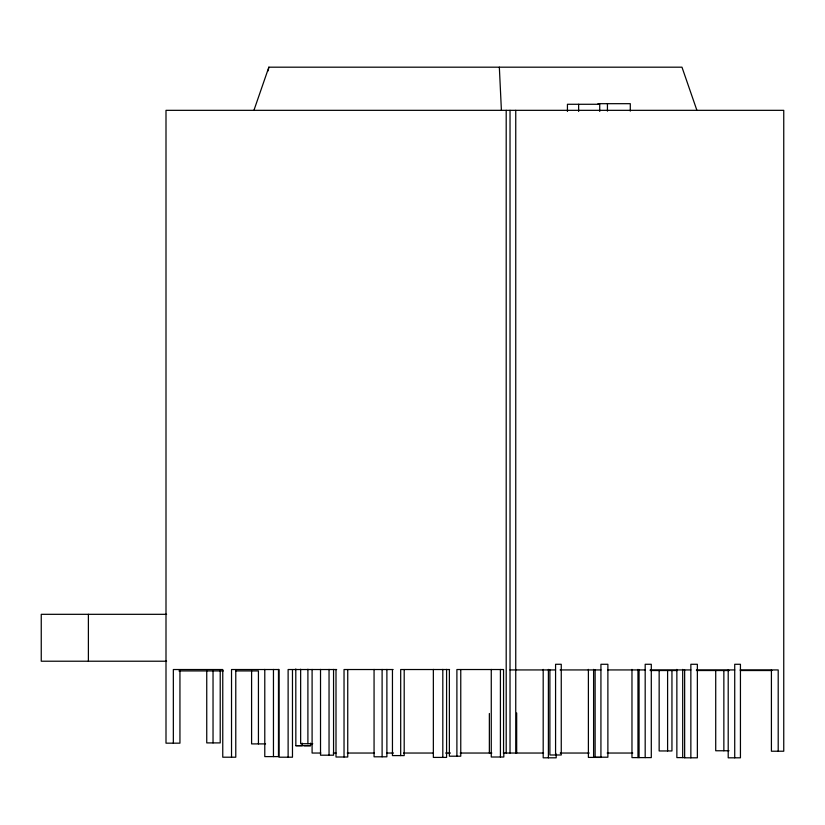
<?xml version="1.0" encoding="UTF-8"?>
<svg xmlns="http://www.w3.org/2000/svg" width="825" height="825" viewBox="0 0 825 825"><rect width="100%" height="100%" fill="white"/><g stroke="black" fill="none" stroke-linecap="round" stroke-linejoin="round"><path stroke-width="1.24" d="M268.135 70.888L268.857 67.186L681.976 67.186L696.908 110.333M253.925 110.333L268.857 67.186M295.793 668.962L295.845 745.687L302.156 745.676L302.156 743.119M304.26 745.687L310.571 745.676L310.571 743.119M597.981 103.682L630.29 103.682L630.29 111.117M166.598 614.316L41.25 614.316L41.25 661.217L166.598 661.217M336.662 669.529L288.121 669.529L288.121 757.206M393.123 669.529L344.035 669.529L344.035 757.01M449.573 669.529L400.692 669.529L400.692 755.597M510.025 669.931L555.576 669.931M560.072 669.931L600.93 669.931M607.674 669.931L645.181 669.931M650.131 669.931L690.855 669.931M696.444 669.931L734.724 669.931M740.18 669.931L778.202 669.931L778.202 751.224M650.265 670.529L677.325 670.529M696.413 670.529L729.372 670.529M740.365 670.529L771.922 670.529M178.932 670.931L223.276 670.931M235.579 670.931L258.431 670.931L258.431 743.903M312.768 743.707L300.651 743.707L300.651 669.219M265.547 743.903L251.594 743.903L251.594 670.931M295.845 745.687L310.571 745.676M729.011 750.76L715.718 750.76L715.718 670.529M320.822 753.039L312.097 753.039L312.097 669.426M333.29 753.039L336.033 753.039M347.212 753.039L374.333 753.039M386.904 753.039L393.484 753.039M403.559 753.039L433.073 753.039M445.634 753.039L450.471 753.039M460.226 753.039L491.834 753.039M503.332 753.039L543.572 753.039M560.227 753.039L589.205 753.039M607.148 753.039L632.775 753.039M601.312 757.412L588.39 757.412L588.39 669.384M684.956 757.608L676.861 757.608L676.861 669.395M499.342 67.186L501.404 110.333M771.416 669.931L771.416 751.224L783.75 751.224L783.75 110.333L166 110.333L166 743.17L179.943 743.17L179.943 670.931M734.724 757.814L734.724 664.28L740.438 664.28L740.438 757.814L728.207 757.814L728.207 669.931M723.855 670.529L723.855 750.76M690.855 757.814L690.855 664.28L697.362 664.28L697.362 757.814L684.647 757.814L684.647 669.931M682.698 669.395L682.698 757.608M671.952 670.529L671.952 750.956L659.154 750.956L659.154 670.529M667.6 670.529L667.6 750.956M645.181 757.608L645.181 664.28L651.296 664.28L651.296 757.608L631.971 757.608L631.971 669.395M639.066 669.931L639.066 757.608M637.962 669.395L637.962 757.608M607.437 103.682L607.437 111.117M600.93 757.206L600.93 664.28L607.881 664.28L607.881 757.206L595.114 757.206L595.114 669.931M599.723 111.447L599.723 104.28L567.435 104.28L567.435 111.447M593.598 669.384L593.598 757.412M578.634 104.28L578.634 111.447M556.174 753.967L556.174 757.814L543.19 757.814L543.19 669.405M555.576 754.988L555.576 664.28L561.258 664.28L561.258 754.988L549.893 754.988L549.893 669.931M548.388 669.405L548.388 757.814M516.677 712.944L516.677 753.039M515.749 110.333L515.749 753.039M510.025 110.333L510.025 753.039M506.199 110.333L506.199 753.039M503.807 753.143L503.807 757.01L491.267 757.01L491.267 669.436M503.559 753.039L503.559 669.529L456.895 669.529L456.895 756.205M500.414 669.436L500.414 757.01M489.359 713.491L489.359 753.039M460.762 669.529L460.762 756.205L449.377 756.205L449.377 669.529M446.583 669.384L446.583 757.412L433.352 757.412L433.352 669.384M442.808 669.384L442.808 757.412M404.198 669.529L404.198 755.597L392.452 755.597L392.452 669.529M386.884 669.426L386.884 756.803L374.065 756.803L374.065 669.426M382.109 669.426L382.109 756.803M347.738 669.529L347.738 757.01L336.002 757.01L336.002 669.529M333.558 669.405L333.558 755.195L320.523 755.195L320.523 669.405M329.041 669.405L329.041 755.195M307.9 669.219L307.9 743.707M292.473 669.529L292.473 757.206L279.056 757.206L279.056 669.529L231.526 669.529L231.526 757.206M278.479 669.415L278.479 756.607L264.784 756.607L264.784 669.415M273.457 669.415L273.457 756.607M235.775 669.529L235.775 757.206L222.76 757.206L222.76 669.529L173.343 669.529L173.343 743.17M220.213 670.931L220.213 742.902L206.745 742.902L206.745 670.931M213.036 670.931L213.036 742.902M88.388 614.316L88.388 661.217"/></g></svg>
